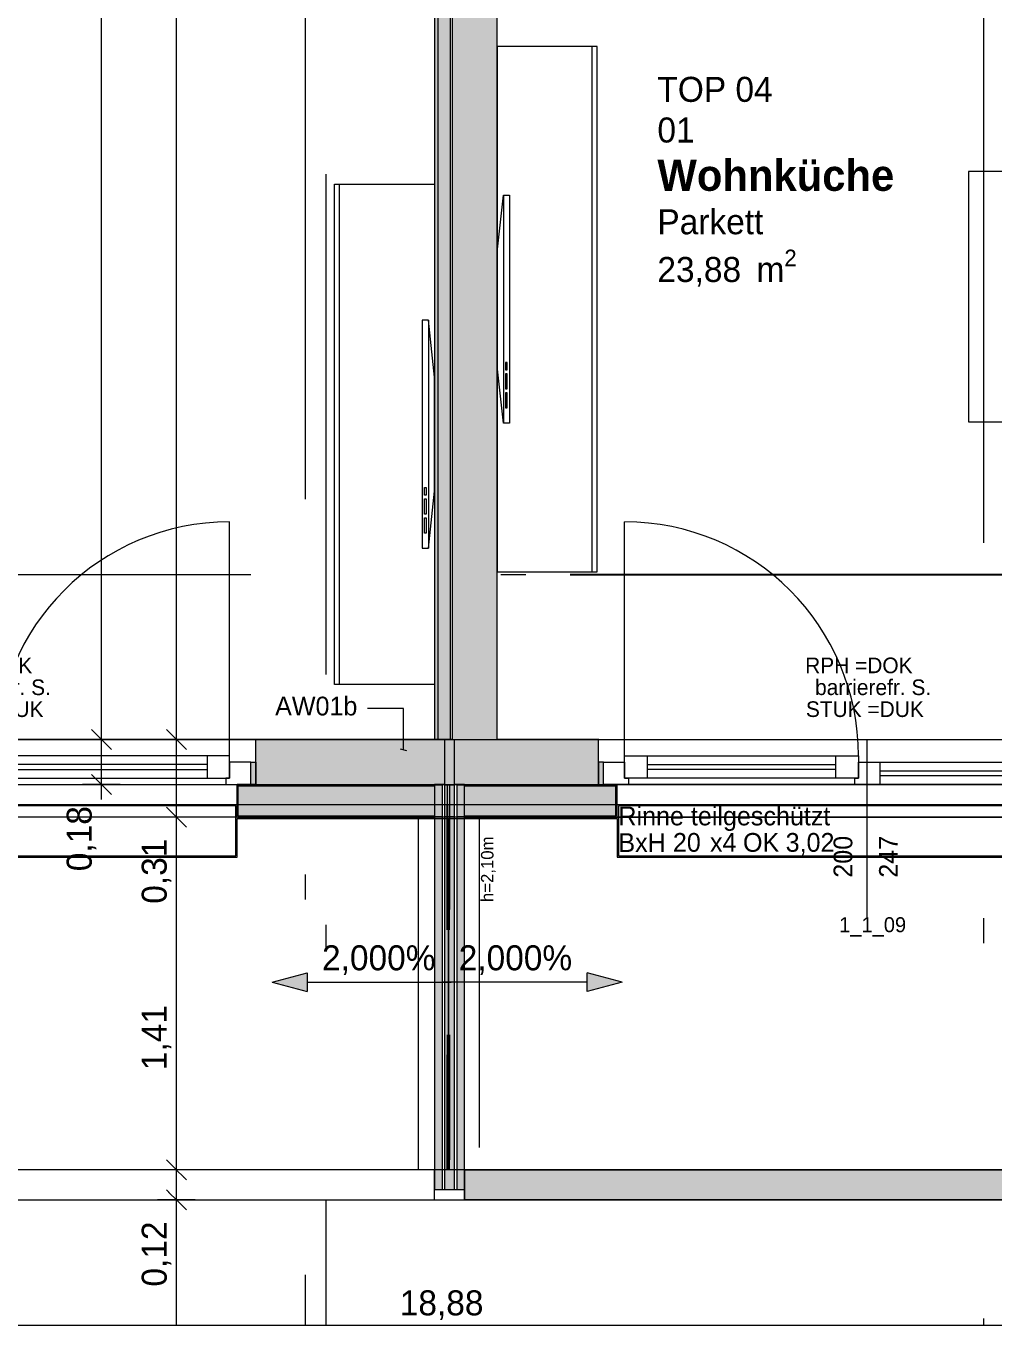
# Model space of a CAD drawing. Header units: metres. Extents: x -3 to 205, y -18 to 45.
# Drawn here: x 7.8 to 11.67, y -18 to -12.81 of the extents above; entities that cross this region are included whole.
import ezdxf

# ---------------------------------------------------------------- set-up
doc = ezdxf.new("R2010")
doc.units = ezdxf.units.M
doc.header["$MEASUREMENT"] = 0
doc.set_wipeout_variables(frame=1)
for name, pattern in [('Achse', [0.004, 0.002, -0.001, 0, -0.001]), ('Baufluchtlinie', [0.013, 0.008, -0.005]), ('Schnittlinie', [0.006, 0.003, -0.0015, 0, -0.0015]), ('Untersicht', [0.001, 0.0005, -0.0005]), ('Wipeout_Contour', [1, 0, -1])]:
    doc.linetypes.add(name, pattern=pattern)
for name, color, linetype in [('1._1.Stock PP STG1_3_000 Achsraster', 7, 'Continuous'), ('1._1.Stock PP STG1_3_110 Wand Aussen', 7, 'Continuous'), ('1._1.Stock PP STG1_3_120 Wand Innen tragend', 7, 'Continuous'), ('1._1.Stock PP STG1_3_140 Brüstung', 7, 'Continuous'), ('1._1.Stock PP STG1_3_210 Decke', 7, 'Continuous'), ('1._1.Stock PP STG1_3_220 Bodenaufbau', 7, 'Continuous'), ('1._1.Stock PP STG1_3_220 Bodenaufbau - Außen_ Gefälle', 7, 'Continuous'), ('1._1.Stock PP STG1_3_221 Bodenaufbau - Abdichtung', 7, 'Continuous'), ('1._1.Stock PP STG1_3_221 Bodenaufbau - Terrassenbelag', 7, 'Continuous'), ('1._1.Stock PP STG1_3_510 Möblierung', 7, 'Continuous'), ('1._1.Stock PP STG1_3_611 Entwässerung', 7, 'Continuous'), ('1._1.Stock PP STG1_3_810 Raum', 7, 'Continuous'), ('1._1.Stock PP STG1_3_815 Raumbegrenzung', 7, 'Continuous'), ('1._1.Stock PP STG1_3_851 Marker Schnitt', 7, 'Continuous'), ('1._1.Stock PP STG1_3_915 Allgemein Beschriftung.x', 7, 'Continuous'), ('1._1.Stock PP STG1_3_950 Polierplan Bemaßung', 7, 'Continuous'), ('1._1.Stock PP STG1_3_955 Polierplan Beschriftung', 7, 'Continuous'), ('1._1.Stock PP STG1_3_Neubau_140 Geländer transparent', 7, 'Continuous'), ('1._1.Stock PP STG1_3_Neubau_840 Baulinien', 7, 'Continuous')]:
    doc.layers.add(name, color=color, linetype=linetype)
doc.styles.add('ERSTELLTER_STIL_2', font='')
doc.styles.add('ERSTELLTER_STIL_6', font='')
doc.styles.get('ERSTELLTER_STIL_2').set_extended_font_data('Eurostile')
doc.styles.get('ERSTELLTER_STIL_6').set_extended_font_data('Eurostile', bold=True)

msp = doc.modelspace()

# ---------------------------------------------------------------- hatches: boundary and pattern name
at = {"layer": '1._1.Stock PP STG1_3_110 Wand Aussen', "linetype": 'Continuous', "lineweight": 13, "true_color": 0x3f7f02}
for points in [[(9.475, -15.66), (8.72, -15.66), (8.72, -15.75), (8.72, -15.84), (9.475, -15.84)], [(9.515, -15.66), (9.515, -15.84), (10.09, -15.84), (10.09, -15.75), (10.09, -15.66)]]:
    msp.add_hatch(color=76, dxfattribs=at).paths.add_polyline_path(points)
at = {"layer": '1._1.Stock PP STG1_3_110 Wand Aussen', "linetype": 'Continuous', "lineweight": 13, "true_color": 0xff6400}
for points in [[(8.7, -15.75), (8.7, -15.84), (8.72, -15.84), (8.72, -15.75)], [(10.11, -15.75), (10.09, -15.75), (10.09, -15.84), (10.11, -15.84)], [(9.435, -15.845), (8.65, -15.845), (8.65, -15.965), (9.435, -15.965)], [(9.555, -15.845), (9.555, -15.965), (10.16, -15.965), (10.16, -15.845)]]:
    msp.add_hatch(color=30, dxfattribs=at).paths.add_polyline_path(points)
at = {"layer": '1._1.Stock PP STG1_3_110 Wand Aussen', "linetype": 'Continuous', "lineweight": 0, "true_color": 0x373737}
for points in [[(9.435, -15.84), (8.65, -15.84), (8.65, -15.845), (9.435, -15.845)], [(9.555, -15.845), (10.16, -15.845), (10.16, -15.84), (9.555, -15.84)]]:
    msp.add_hatch(color=250, dxfattribs=at).paths.add_polyline_path(points)
at = {"layer": '1._1.Stock PP STG1_3_120 Wand Innen tragend', "linetype": 'Continuous', "lineweight": 13, "true_color": 0xfb02fe}
msp.add_hatch(color=6, dxfattribs=at).paths.add_polyline_path([(9.435, -9.045), (9.435, -15.66), (9.4475, -15.66), (9.4475, -9.045)])
at = {"layer": '1._1.Stock PP STG1_3_120 Wand Innen tragend', "linetype": 'Continuous', "lineweight": 13, "true_color": 0xffaa00}
msp.add_hatch(color=40, dxfattribs=at).paths.add_polyline_path([(9.4475, -9.045), (9.4475, -15.66), (9.4975, -15.66), (9.4975, -9.045)])
at = {"layer": '1._1.Stock PP STG1_3_120 Wand Innen tragend', "linetype": 'Continuous', "lineweight": 13, "true_color": 0x3f7f02}
msp.add_hatch(color=76, dxfattribs=at).paths.add_polyline_path([(9.505, -9.045), (9.505, -15.66), (9.685, -15.66), (9.685, -9.045)])
at = {"layer": '1._1.Stock PP STG1_3_140 Brüstung', "linetype": 'Continuous', "lineweight": 13, "true_color": 0xb85600}
for points in [[(9.515, -15.66), (9.475, -15.66), (9.475, -15.84), (9.515, -15.84)], [(9.515, -15.84), (9.475, -15.84), (9.475, -15.845), (9.515, -15.845)], [(9.515, -15.845), (9.475, -15.845), (9.475, -15.965), (9.515, -15.965)], [(9.515, -15.965), (9.475, -15.965), (9.475, -15.97), (9.515, -15.97)]]:
    msp.add_hatch(color=32, dxfattribs=at).paths.add_polyline_path(points)
at = {"layer": '1._1.Stock PP STG1_3_140 Brüstung', "linetype": 'Continuous', "lineweight": 13, "true_color": 0xff6400}
for points in [[(9.465, -15.84), (9.435, -15.84), (9.435, -15.845), (9.465, -15.845)], [(9.465, -15.845), (9.435, -15.845), (9.435, -15.965), (9.465, -15.965)], [(9.555, -15.84), (9.525, -15.84), (9.525, -15.845), (9.555, -15.845)], [(9.555, -15.845), (9.525, -15.845), (9.525, -15.965), (9.555, -15.965)], [(9.465, -15.965), (9.435, -15.965), (9.435, -15.97), (9.465, -15.97)], [(9.555, -15.965), (9.525, -15.965), (9.525, -15.97), (9.555, -15.97)]]:
    msp.add_hatch(color=30, dxfattribs=at).paths.add_polyline_path(points)
at = {"layer": '1._1.Stock PP STG1_3_950 Polierplan Bemaßung', "linetype": 'Continuous', "lineweight": 13, "true_color": 0x6c6cff}
for points in [[(8.785, -16.63), (8.925, -16.6675), (8.925, -16.5925)], [(10.185, -16.63), (10.045, -16.5925), (10.045, -16.6675)]]:
    msp.add_hatch(color=171, dxfattribs=at).paths.add_polyline_path(points)

# ---------------------------------------------------------------- linework, layer by layer
at = {"layer": '1._1.Stock PP STG1_3_000 Achsraster', "color": 5, "linetype": 'Achse', "lineweight": 0, "ltscale": 1000}
for p, q in [((9, 3), (9, -18)), ((-1.5, -15), (21, -15)), ((-1.5, -18), (21, -18))]:
    msp.add_line(p, q, dxfattribs=at)
at = {"layer": '1._1.Stock PP STG1_3_110 Wand Aussen', "color": 7, "linetype": 'Continuous', "lineweight": 13, "ltscale": 1000}
for p, q in [((8.615, -15.725), (8.615, -14.79)), ((10.195, -15.725), (10.195, -14.79)), ((8.72, -15.66), (6.57, -15.66)), ((10.09, -15.66), (12.24, -15.66)), ((11.165, -16.3713), (11.165, -15.66)), ((8.525, -15.725), (7.77, -15.725)), ((8.615, -15.725), (8.525, -15.725)), ((8.525, -15.725), (8.525, -15.815)), ((8.615, -15.815), (8.615, -15.725)), ((10.195, -15.815), (10.195, -15.725)), ((10.195, -15.725), (10.285, -15.725)), ((10.285, -15.725), (11.04, -15.725)), ((10.285, -15.725), (10.285, -15.815)), ((11.04, -15.815), (11.04, -15.725)), ((11.04, -15.725), (11.13, -15.725)), ((11.13, -15.725), (11.13, -15.815)), ((8.525, -15.76), (7.77, -15.76)), ((7.77, -15.78), (8.525, -15.78)), ((8.7, -15.75), (8.615, -15.75)), ((8.615, -15.75), (8.615, -15.815)), ((8.7, -15.84), (8.7, -15.75)), ((10.11, -15.75), (10.195, -15.75)), ((10.11, -15.84), (10.11, -15.75)), ((10.195, -15.75), (10.195, -15.815)), ((10.285, -15.76), (11.04, -15.76)), ((11.04, -15.78), (10.285, -15.78)), ((11.13, -15.815), (11.13, -15.75)), ((11.13, -15.75), (11.165, -15.75)), ((11.165, -15.75), (11.215, -15.75)), ((11.215, -15.75), (12.12, -15.75)), ((11.215, -15.75), (11.215, -15.84)), ((7.77, -15.815), (8.525, -15.815)), ((8.525, -15.815), (8.615, -15.815)), ((8.615, -15.815), (8.6, -15.815)), ((8.6, -15.815), (8.6, -15.84)), ((10.195, -15.815), (10.21, -15.815)), ((10.285, -15.815), (10.195, -15.815)), ((10.21, -15.815), (10.21, -15.84)), ((11.04, -15.815), (10.285, -15.815)), ((11.13, -15.815), (11.04, -15.815)), ((11.115, -15.84), (11.115, -15.815)), ((11.115, -15.815), (11.13, -15.815)), ((11.215, -15.785), (12.12, -15.785)), ((12.12, -15.805), (11.215, -15.805)), ((7.695, -15.84), (8.6, -15.84)), ((8.6, -15.84), (8.7, -15.84)), ((8.645, -15.845), (8.645, -15.84)), ((8.65, -15.84), (8.645, -15.84)), ((8.65, -15.84), (8.645, -15.84)), ((8.65, -15.84), (8.645, -15.84)), ((8.645, -15.845), (8.645, -15.84)), ((8.645, -15.965), (8.645, -15.845)), ((8.645, -15.965), (8.645, -15.845)), ((8.65, -15.965), (8.65, -15.84)), ((8.65, -15.845), (9.435, -15.845)), ((9.555, -15.845), (10.16, -15.845)), ((10.21, -15.84), (10.11, -15.84)), ((10.16, -15.84), (10.165, -15.84)), ((10.16, -15.965), (10.16, -15.84)), ((10.16, -15.84), (10.165, -15.84)), ((10.16, -15.84), (10.165, -15.84)), ((10.165, -15.845), (10.165, -15.84)), ((10.165, -15.845), (10.165, -15.84)), ((10.165, -15.965), (10.165, -15.845)), ((10.165, -15.965), (10.165, -15.845)), ((11.115, -15.84), (10.21, -15.84)), ((11.165, -15.84), (11.115, -15.84)), ((11.215, -15.84), (11.165, -15.84)), ((12.12, -15.84), (11.215, -15.84)), ((8.645, -15.97), (6.645, -15.97)), ((8.645, -15.97), (8.645, -15.965)), ((8.645, -15.97), (8.645, -15.965)), ((8.65, -15.97), (8.645, -15.97)), ((8.65, -15.965), (9.435, -15.965)), ((9.555, -15.965), (10.16, -15.965)), ((10.16, -15.97), (10.165, -15.97)), ((10.165, -15.97), (10.165, -15.965)), ((10.165, -15.97), (10.165, -15.965)), ((10.165, -15.97), (12.165, -15.97))]:
    msp.add_line(p, q, dxfattribs=at)
at = {"layer": '1._1.Stock PP STG1_3_110 Wand Aussen', "color": 7, "linetype": 'Continuous', "lineweight": 18, "ltscale": 1000}
for p, q in [((8.72, -15.75), (8.72, -15.66)), ((8.72, -15.75), (8.72, -15.66)), ((9.475, -15.66), (9.475, -15.84)), ((9.475, -15.66), (9.475, -15.84)), ((9.505, -15.66), (9.475, -15.66)), ((9.515, -15.84), (9.515, -15.66)), ((9.515, -15.84), (9.515, -15.66)), ((10.09, -15.75), (10.09, -15.66)), ((10.09, -15.75), (10.09, -15.66)), ((8.72, -15.84), (8.72, -15.75)), ((8.72, -15.84), (8.72, -15.75)), ((8.72, -15.84), (8.72, -15.75)), ((10.09, -15.84), (10.09, -15.75)), ((10.09, -15.84), (10.09, -15.75)), ((10.09, -15.84), (10.09, -15.75)), ((8.72, -15.84), (8.65, -15.84)), ((8.72, -15.84), (8.65, -15.84)), ((8.72, -15.84), (8.65, -15.84)), ((8.72, -15.84), (9.435, -15.84)), ((9.435, -15.84), (9.435, -15.845)), ((9.465, -15.84), (9.435, -15.84)), ((9.435, -15.84), (9.435, -15.845)), ((9.465, -15.84), (9.435, -15.84)), ((9.435, -15.845), (9.435, -15.965)), ((9.435, -15.845), (9.435, -15.965)), ((9.475, -15.84), (9.465, -15.84)), ((9.465, -15.84), (9.465, -15.845)), ((9.475, -15.84), (9.465, -15.84)), ((9.465, -15.845), (9.465, -15.965)), ((9.475, -15.84), (9.475, -15.845)), ((9.475, -15.845), (9.475, -15.965)), ((9.525, -15.84), (9.515, -15.84)), ((9.515, -15.845), (9.515, -15.84)), ((9.525, -15.84), (9.515, -15.84)), ((9.515, -15.965), (9.515, -15.845)), ((9.555, -15.84), (9.525, -15.84)), ((9.525, -15.845), (9.525, -15.84)), ((9.555, -15.84), (9.525, -15.84)), ((9.525, -15.965), (9.525, -15.845)), ((9.555, -15.845), (9.555, -15.84)), ((9.555, -15.84), (10.09, -15.84)), ((9.555, -15.845), (9.555, -15.84)), ((9.555, -15.965), (9.555, -15.845)), ((9.555, -15.965), (9.555, -15.845)), ((10.09, -15.84), (10.16, -15.84)), ((10.09, -15.84), (10.16, -15.84)), ((10.09, -15.84), (10.16, -15.84)), ((9.435, -15.965), (9.435, -15.97)), ((9.435, -15.965), (9.435, -15.97)), ((9.465, -15.965), (9.465, -15.97)), ((9.475, -15.965), (9.475, -15.97)), ((9.515, -15.97), (9.515, -15.965)), ((9.525, -15.97), (9.525, -15.965)), ((9.555, -15.97), (9.555, -15.965)), ((9.555, -15.97), (9.555, -15.965))]:
    msp.add_line(p, q, dxfattribs=at)
at = {"layer": '1._1.Stock PP STG1_3_110 Wand Aussen', "color": 7, "linetype": 'Continuous', "lineweight": 18, "ltscale": 1000, "flags": 128}
for points in [[(9.505, -15.66), (8.72, -15.66)], [(10.09, -15.66), (9.685, -15.66)]]:
    msp.add_lwpolyline(points, dxfattribs=at)
at = {"layer": '1._1.Stock PP STG1_3_110 Wand Aussen', "color": 7, "linetype": 'Continuous', "lineweight": 13, "ltscale": 1000, "flags": 128}
for points in [[(8.7, -15.75), (8.72, -15.75), (8.72, -15.84), (8.7, -15.84)], [(10.11, -15.75), (10.09, -15.75), (10.09, -15.84), (10.11, -15.84)]]:
    msp.add_lwpolyline(points, close=True, dxfattribs=at)
for points in [[(8.65, -15.97), (9.435, -15.97)], [(9.555, -15.97), (10.16, -15.97)]]:
    msp.add_lwpolyline(points, dxfattribs=at)
at = {"layer": '1._1.Stock PP STG1_3_110 Wand Aussen', "color": 7, "linetype": 'Continuous', "lineweight": 13, "ltscale": 1000}
for centre, start, end in [((8.615, -15.725), 90, 180), ((10.195, -15.725), 0, 90)]:
    msp.add_arc(centre, 0.935, start, end, dxfattribs=at)
for p in [(8.72, -15.66), (10.09, -15.66), (8.645, -15.97), (10.165, -15.97)]:
    msp.add_point(p, dxfattribs=at)
at = {"layer": '1._1.Stock PP STG1_3_120 Wand Innen tragend', "color": 7, "linetype": 'Continuous', "lineweight": 13, "ltscale": 1000}
for p, q in [((9.4475, -9.045), (9.4475, -15.66)), ((9.4975, -9.045), (9.4975, -15.66))]:
    msp.add_line(p, q, dxfattribs=at)
at = {"layer": '1._1.Stock PP STG1_3_120 Wand Innen tragend', "color": 7, "linetype": 'Continuous', "lineweight": 18, "ltscale": 1000}
msp.add_line((9.505, -9.045), (9.505, -15.66), dxfattribs=at)
at = {"layer": '1._1.Stock PP STG1_3_120 Wand Innen tragend', "color": 7, "linetype": 'Continuous', "lineweight": 13, "ltscale": 1000, "flags": 128}
for points in [[(9.435, -9.045), (9.435, -15.66)], [(9.435, -15.66), (9.4475, -15.66)], [(9.4475, -15.66), (9.4975, -15.66)], [(9.4975, -15.66), (9.505, -15.66)]]:
    msp.add_lwpolyline(points, dxfattribs=at)
at = {"layer": '1._1.Stock PP STG1_3_120 Wand Innen tragend', "color": 7, "linetype": 'Continuous', "lineweight": 18, "ltscale": 1000, "flags": 128}
msp.add_lwpolyline([(9.685, -15.66), (9.685, -9.045)], dxfattribs=at)
at = {"layer": '1._1.Stock PP STG1_3_210 Decke', "color": 7, "linetype": 'Continuous', "lineweight": 13, "ltscale": 1000, "true_color": 0xf4f4f4, "flags": 128}
msp.add_lwpolyline([(0.1305, -0.13), (0.1845, -14.87), (5.505, -14.87), (5.505, -15.84), (13.475, -15.84), (13.475, -14.87), (18.8055, -14.87), (18.8546, -0.13), (15.89, -0.13)], dxfattribs=at)
msp.add_lwpolyline([(0.1305, -0.13), (0.1845, -14.87), (5.505, -14.87), (5.505, -15.84), (13.475, -15.84), (13.475, -14.87), (18.8055, -14.87), (18.8546, -0.13), (15.89, -0.13)], dxfattribs=at)
msp.add_lwpolyline([(0.1305, -0.13), (0.1845, -14.87), (5.505, -14.87), (5.505, -15.84), (13.475, -15.84), (13.475, -14.87), (18.8055, -14.87), (18.8546, -0.13), (15.89, -0.13)], dxfattribs=at)
msp.add_lwpolyline([(5.425, -14.95), (5.425, -15.92), (13.555, -15.92), (13.555, -14.95), (15.705, -14.95), (15.705, -17.42), (3.28, -17.42), (3.28, -14.95)], close=True, dxfattribs=at)
at = {"layer": '1._1.Stock PP STG1_3_220 Bodenaufbau', "color": 7, "linetype": 'Continuous', "lineweight": 13, "ltscale": 1000, "true_color": 0xf4f4f4, "flags": 128}
msp.add_lwpolyline([(3.445, -0.31), (0.3111, -0.31), (0.3639, -14.69), (5.685, -14.69), (5.685, -15.66), (13.295, -15.66), (13.295, -14.69), (18.6261, -14.69), (18.674, -0.31), (15.505, -0.31), (15.505, -0.71), (12.78, -0.71), (12.78, -0.13), (6.2, -0.13), (6.2, -0.71), (3.445, -0.71)], close=True, dxfattribs=at)
at = {"layer": '1._1.Stock PP STG1_3_220 Bodenaufbau - Außen_ Gefälle', "color": 7, "linetype": 'Continuous', "lineweight": 13, "ltscale": 1000, "true_color": 0xf4f4f4, "flags": 128}
msp.add_lwpolyline([(3.29, -17.38), (15.695, -17.38), (15.695, -15.07), (13.605, -15.07), (13.605, -15.97), (5.375, -15.97), (5.375, -15.07), (3.29, -15.07)], close=True, dxfattribs=at)
at = {"layer": '1._1.Stock PP STG1_3_221 Bodenaufbau - Abdichtung', "color": 171, "linetype": 'Untersicht', "lineweight": 13, "ltscale": 1000, "true_color": 0x6c6cff, "flags": 128}
for points in [[(5.505, -15.84), (9.485, -15.84)], [(9.485, -15.84), (9.485, -17.42)], [(9.4852, -17.42), (9.4852, -15.84)], [(9.4948, -15.84), (9.4948, -17.42)], [(9.495, -15.84), (13.475, -15.84)], [(9.495, -17.42), (9.495, -15.84)], [(9.485, -17.42), (7.085, -17.42)], [(11.895, -17.42), (9.495, -17.42)]]:
    msp.add_lwpolyline(points, dxfattribs=at)
at = {"layer": '1._1.Stock PP STG1_3_221 Bodenaufbau - Terrassenbelag', "color": 7, "linetype": 'Continuous', "lineweight": 18, "ltscale": 1000, "flags": 128}
for points in [[(8.645, -15.975), (9.49, -15.975)], [(8.645, -16.13), (8.645, -15.975)], [(9.49, -15.975), (10.165, -15.975)], [(9.49, -17.38), (9.49, -15.975)], [(9.49, -15.975), (9.49, -17.38)], [(10.165, -15.975), (10.165, -16.13)], [(6.645, -16.13), (8.645, -16.13)], [(10.165, -16.13), (12.165, -16.13)], [(9.49, -17.38), (5.3, -17.38)], [(13.68, -17.38), (9.49, -17.38)]]:
    msp.add_lwpolyline(points, dxfattribs=at)
at = {"layer": '1._1.Stock PP STG1_3_510 Möblierung', "color": 8, "linetype": 'Continuous', "lineweight": 13, "ltscale": 1000, "true_color": 0x7e7f7f}
for p, q in [((10.065, -14.99), (10.065, -12.89)), ((9.055, -15.44), (9.055, -13.44)), ((9.71, -13.4842), (9.71, -14.3958)), ((9.41, -13.9842), (9.41, -14.8958)), ((9.725, -14.1527), (9.7187, -14.1527)), ((9.7187, -14.1527), (9.7187, -14.1831)), ((9.725, -14.1831), (9.725, -14.1527)), ((9.7187, -14.1831), (9.725, -14.1831)), ((9.725, -14.1983), (9.7187, -14.1983)), ((9.7187, -14.1983), (9.7187, -14.2591)), ((9.725, -14.2591), (9.725, -14.1983)), ((9.7187, -14.2591), (9.725, -14.2591)), ((9.725, -14.2742), (9.7187, -14.2742)), ((9.7187, -14.2742), (9.7187, -14.335)), ((9.725, -14.335), (9.725, -14.2742)), ((9.7187, -14.335), (9.725, -14.335)), ((9.395, -14.6831), (9.395, -14.6527)), ((9.395, -14.6527), (9.4013, -14.6527)), ((9.4013, -14.6831), (9.395, -14.6831)), ((9.4013, -14.6527), (9.4013, -14.6831)), ((9.395, -14.7591), (9.395, -14.6983)), ((9.395, -14.6983), (9.4013, -14.6983)), ((9.4013, -14.6983), (9.4013, -14.7591)), ((9.4013, -14.7591), (9.395, -14.7591)), ((9.395, -14.835), (9.395, -14.7742)), ((9.395, -14.7742), (9.4013, -14.7742)), ((9.4013, -14.7742), (9.4013, -14.835)), ((9.4013, -14.835), (9.395, -14.835))]:
    msp.add_line(p, q, dxfattribs=at)
at = {"layer": '1._1.Stock PP STG1_3_510 Möblierung', "color": 8, "linetype": 'Continuous', "lineweight": 13, "ltscale": 1000, "true_color": 0x7e7f7f, "flags": 128}
for points in [[(10.085, -14.99), (10.085, -12.89), (9.685, -12.89), (9.685, -14.99)], [(12.17, -14.39), (12.17, -13.39), (11.57, -13.39), (11.57, -14.39)], [(9.035, -15.44), (9.035, -13.44), (9.435, -13.44), (9.435, -15.44)], [(9.735, -13.4842), (9.735, -14.3958), (9.71, -14.3958), (9.685, -14.1679), (9.685, -13.7121), (9.71, -13.4842)], [(9.385, -13.9842), (9.385, -14.8958), (9.41, -14.8958), (9.435, -14.6679), (9.435, -14.2121), (9.41, -13.9842)]]:
    msp.add_lwpolyline(points, close=True, dxfattribs=at)
at = {"layer": '1._1.Stock PP STG1_3_611 Entwässerung', "color": 7, "linetype": 'Continuous', "lineweight": 13, "ltscale": 1000, "flags": 128}
for points in [[(6.65, -16.125), (8.64, -16.125), (8.64, -15.925), (6.65, -15.925)], [(10.17, -16.125), (12.16, -16.125), (12.16, -15.925), (10.17, -15.925)]]:
    msp.add_lwpolyline(points, close=True, dxfattribs=at)
at = {"layer": '1._1.Stock PP STG1_3_815 Raumbegrenzung', "color": 8, "linetype": 'Continuous', "lineweight": 13, "ltscale": 1000}
for p, q in [((9.37, -17.38), (9.37, -15.97)), ((9.615, -17.29), (9.615, -15.97)), ((3.32, -17.38), (15.665, -17.38))]:
    msp.add_line(p, q, dxfattribs=at)
at = {"layer": '1._1.Stock PP STG1_3_851 Marker Schnitt', "color": 7, "linetype": 'Schnittlinie', "lineweight": 13, "ltscale": 1000}
msp.add_line((8.9179, -11.7), (8.9179, -18), dxfattribs=at)
at = {"layer": '1._1.Stock PP STG1_3_915 Allgemein Beschriftung.x', "color": 7, "linetype": 'Continuous', "lineweight": 13, "ltscale": 1000}
for p, q in [((9.3104, -15.5362), (9.1673, -15.5362)), ((9.3104, -15.7001), (9.3104, -15.5362)), ((9.2979, -15.6967), (9.3229, -15.7034))]:
    msp.add_line(p, q, dxfattribs=at)
at = {"layer": '1._1.Stock PP STG1_3_950 Polierplan Bemaßung', "color": 76, "linetype": 'Continuous', "lineweight": 13, "ltscale": 1000, "true_color": 0x3f7f02}
for p, q in [((8.1025, -15.66), (8.1025, -8.955)), ((8.0625, -15.62), (8.1425, -15.7)), ((8.1775, -15.66), (8.0275, -15.66)), ((8.1025, -15.84), (8.1025, -15.66)), ((8.0625, -15.8), (8.1425, -15.88)), ((8.1775, -15.84), (8.0275, -15.84)), ((8.1025, -15.9), (8.1025, -15.84))]:
    msp.add_line(p, q, dxfattribs=at)
at = {"layer": '1._1.Stock PP STG1_3_950 Polierplan Bemaßung', "color": 6, "linetype": 'Continuous', "lineweight": 13, "ltscale": 1000, "true_color": 0xfb02fe}
for p, q in [((8.4025, -15.66), (8.4025, -9.045)), ((8.3625, -15.62), (8.4425, -15.7)), ((8.4775, -15.66), (8.3275, -15.66)), ((8.4025, -15.97), (8.4025, -15.66)), ((8.3625, -15.93), (8.4425, -16.01)), ((8.4775, -15.97), (8.3275, -15.97))]:
    msp.add_line(p, q, dxfattribs=at)
at = {"layer": '1._1.Stock PP STG1_3_950 Polierplan Bemaßung', "color": 171, "linetype": 'Continuous', "lineweight": 13, "ltscale": 1000, "true_color": 0x6c6cff}
for p, q in [((8.785, -16.63), (8.925, -16.5925)), ((8.925, -16.5925), (8.925, -16.6675)), ((10.045, -16.6675), (10.045, -16.5925)), ((10.185, -16.63), (10.045, -16.5925)), ((8.785, -16.63), (8.925, -16.6675)), ((8.925, -16.63), (8.985, -16.63)), ((8.985, -16.63), (9.5013, -16.63)), ((9.985, -16.63), (9.4687, -16.63)), ((10.045, -16.63), (9.985, -16.63)), ((10.185, -16.63), (10.045, -16.6675))]:
    msp.add_line(p, q, dxfattribs=at)
at = {"layer": '1._1.Stock PP STG1_3_950 Polierplan Bemaßung', "color": 1, "linetype": 'Continuous', "lineweight": 13, "ltscale": 1000, "true_color": 0xfb0106}
msp.add_line((0.055, -18), (18.935, -18), dxfattribs=at)
at = {"layer": '1._1.Stock PP STG1_3_Neubau_840 Baulinien', "color": 1, "linetype": 'Baufluchtlinie', "lineweight": 25, "ltscale": 1000, "true_color": 0xfb0106, "flags": 128}
msp.add_lwpolyline([(-3.0225, -14.9829), (0, -15), (18.9876, -15.0005), (23.9775, -15.0046)], dxfattribs=at)

# ---------------------------------------------------------------- texts
at = {"layer": '1._1.Stock PP STG1_3_110 Wand Aussen', "color": 7, "linetype": 'Continuous', "lineweight": 13, "attachment_point": 9, "style": 'ERSTELLTER_STIL_2'}
for s, insert, char_height in [('\\A1;{\\pqr;\\pt0;\\fEurostile|b0|i0|c0|p0;\\W1.000000;RPH =DOK}', (7.8262, -15.3958), 0.0625), ('\\A1;{\\pqr;\\pt0;\\fEurostile|b0|i0|c0|p0;\\W1.000000;RPH =DOK}', (11.3462, -15.3958), 0.0625), ('\\A1;{\\pqr;\\pt0;\\fEurostile|b0|i0|c0|p0;\\W1.000000;barrierefr. S. }', (7.9008, -15.4833), 0.0625), ('\\A1;{\\pqr;\\pt0;\\fEurostile|b0|i0|c0|p0;\\W1.000000;barrierefr. S. }', (11.4208, -15.4833), 0.0625), ('\\A1;{\\pqr;\\pt0;\\fEurostile|b0|i0|c0|p0;\\W1.000000;STUK =DUK}', (7.8712, -15.5708), 0.0625), ('\\A1;{\\pqr;\\pt0;\\fEurostile|b0|i0|c0|p0;\\W1.000000;STUK =DUK}', (11.3911, -15.5708), 0.0625), ('\\A1;{\\pqr;\\pt0;\\fEurostile|b0|i0|c0|p0;\\W1.000000;1_1_09}', (11.3204, -16.4474), 0.06)]:
    msp.add_mtext(s, dxfattribs=dict(at, insert=insert, char_height=char_height))
at = {"layer": '1._1.Stock PP STG1_3_110 Wand Aussen', "color": 7, "linetype": 'Continuous', "lineweight": 13, "char_height": 0.075, "attachment_point": 9, "rotation": 90, "style": 'ERSTELLTER_STIL_2'}
for s, insert in [('\\A1;{\\pqr;\\pt0;\\fEurostile|b0|i0|c0|p0;\\W1.000000;200}', (11.1064, -16.045)), ('\\A1;{\\pqr;\\pt0;\\fEurostile|b0|i0|c0|p0;\\W1.000000;247}', (11.2872, -16.045))]:
    msp.add_mtext(s, dxfattribs=dict(at, insert=insert))
at = {"layer": '1._1.Stock PP STG1_3_810 Raum', "color": 7, "linetype": 'Continuous', "lineweight": 13, "attachment_point": 1}
for s, insert, char_height, style in [('\\A1;{\\pql;\\pt0;\\fEurostile|b0|i0|c0|p0;\\W1.000000;TOP 04}', (10.3259, -13.0115), 0.1, 'ERSTELLTER_STIL_2'), ('\\A1;{\\pql;\\pt0;\\fEurostile|b0|i0|c0|p0;\\W1.000000;01}', (10.3259, -13.174), 0.1, 'ERSTELLTER_STIL_2'), ('\\A1;{\\pql;\\pt0;\\fEurostile|b1|i0|c0|p0;\\W1.000000;Wohnküche}', (10.3259, -13.3422), 0.125, 'ERSTELLTER_STIL_6'), ('\\A1;{\\pql;\\pt0;\\fEurostile|b0|i0|c0|p0;\\W1.000000;Parkett}', (10.3259, -13.5407), 0.1, 'ERSTELLTER_STIL_2'), ('\\A1;{\\pql;\\pt0,0.05;\\fEurostile|b0|i0|c0|p0;\\W1.000000;23,88\\fEurostile|b0|i0|c0|p0;\\W1.000000;\\A1{\\H.66x;\\S^  ;}\\fEurostile|b0|i0|c0|p0;\\W1.000000; m\\fEurostile|b0|i0|c0|p0;\\W1.000000;\\A1{\\H.66x;\\S2^  ;}}', (10.3259, -13.7022), 0.1, 'ERSTELLTER_STIL_2')]:
    msp.add_mtext(s, dxfattribs=dict(at, insert=insert, char_height=char_height, style=style))
at = {"layer": '1._1.Stock PP STG1_3_915 Allgemein Beschriftung.x', "color": 7, "linetype": 'Continuous', "lineweight": 13, "insert": (8.7974, -15.5268), "char_height": 0.075, "attachment_point": 4, "style": 'ERSTELLTER_STIL_2'}
msp.add_mtext('\\A1;{\\pql;\\fEurostile|b0|i0|c0|p0;\\W1.000000;AW01b}', dxfattribs=at)
at = {"layer": '1._1.Stock PP STG1_3_915 Allgemein Beschriftung.x', "color": 8, "linetype": 'Continuous', "lineweight": 13, "insert": (9.6205, -16.3096), "char_height": 0.05, "attachment_point": 1, "rotation": 90, "style": 'ERSTELLTER_STIL_2'}
msp.add_mtext('\\A1;{\\pql;\\fEurostile|b0|i0|c0|p0;\\W1.000000;h=2,10m}', dxfattribs=at)
at = {"layer": '1._1.Stock PP STG1_3_950 Polierplan Bemaßung', "color": 76, "linetype": 'Continuous', "lineweight": 13, "true_color": 0x3f7f02, "insert": (8.0825, -16.1864), "char_height": 0.1, "width": 0.306373, "attachment_point": 7, "rotation": 90, "style": 'ERSTELLTER_STIL_2'}
msp.add_mtext('\\A1;{\\pql;\\fEurostile|b0|i0|c0|p0;\\W1.000000;0,18}', dxfattribs=at)
at = {"layer": '1._1.Stock PP STG1_3_950 Polierplan Bemaßung', "color": 6, "linetype": 'Continuous', "lineweight": 13, "true_color": 0xfb02fe, "char_height": 0.1, "width": 0.306373, "attachment_point": 7, "rotation": 90, "style": 'ERSTELLTER_STIL_2'}
for s, insert in [('\\A1;{\\pql;\\fEurostile|b0|i0|c0|p0;\\W1.000000;0,31}', (8.3825, -16.3164)), ('\\A1;{\\pql;\\fEurostile|b0|i0|c0|p0;\\W1.000000;1,41}', (8.3825, -16.9814)), ('\\A1;{\\pql;\\fEurostile|b0|i0|c0|p0;\\W1.000000;0,12}', (8.3825, -17.8464))]:
    msp.add_mtext(s, dxfattribs=dict(at, insert=insert))
at = {"layer": '1._1.Stock PP STG1_3_950 Polierplan Bemaßung', "color": 171, "linetype": 'Continuous', "lineweight": 13, "true_color": 0x6c6cff, "char_height": 0.1, "style": 'ERSTELLTER_STIL_2'}
for s, insert, attachment_point in [('\\A1;{\\pql;\\fEurostile|b0|i0|c0|p0;\\W1.000000;2,000\\fEurostile|b0|i0|c0|p0;\\W1.000000;%}', (8.985, -16.601), 7), ('\\A1;{\\pqr;\\fEurostile|b0|i0|c0|p0;\\W1.000000;2,000\\fEurostile|b0|i0|c0|p0;\\W1.000000;%}', (9.985, -16.601), 9)]:
    msp.add_mtext(s, dxfattribs=dict(at, insert=insert, attachment_point=attachment_point))
at = {"layer": '1._1.Stock PP STG1_3_950 Polierplan Bemaßung', "color": 1, "linetype": 'Continuous', "lineweight": 13, "true_color": 0xfb0106, "insert": (9.2958, -17.98), "char_height": 0.1, "width": 0.398365, "attachment_point": 7, "rotation": 360, "style": 'ERSTELLTER_STIL_2'}
msp.add_mtext('\\A1;{\\pql;\\fEurostile|b0|i0|c0|p0;\\W1.000000;18,88}', dxfattribs=at)
at = {"layer": '1._1.Stock PP STG1_3_955 Polierplan Beschriftung', "color": 7, "linetype": 'Continuous', "lineweight": 13, "char_height": 0.075, "attachment_point": 1, "style": 'ERSTELLTER_STIL_2'}
for s, insert in [('\\A1;{\\pql;\\fEurostile|b0|i0|c0|p0;\\W1.000000;Rinne teilgeschützt\\fEurostile|b0|i0|c0|p0;\\W1.000000;  }', (10.17, -15.9281)), ('\\A1;{\\pql;\\pt0,1;\\fEurostile|b0|i0|c0|p0;\\W1.000000;BxH }', (10.17, -16.0343)), ('\\A1;{\\pql;\\pt0,1;\\fEurostile|b0|i0|c0|p0;\\W1.000000;20\\fEurostile|b0|i0|c0|p0;\\W1.000000;\\A1{\\H.66x;\\S^  ;}\\fEurostile|b0|i0|c0|p0;\\W1.000000;\\fEurostile|b0|i0|c0|p0;\\W1.000000;\\A1{\\H.66x;\\S^  ;}\\fEurostile|b0|i0|c0|p0;\\W1.000000;x\\fEurostile|b0|i0|c0|p0;\\W1.000000;\\fEurostile|b0|i0|c0|p0;\\W1.000000;\\fEurostile|b0|i0|c0|p0;\\W1.000000;\\fEurostile|b0|i0|c0|p0;\\W1.000000;\\fEurostile|b0|i0|c0|p0;\\W1.000000;4\\fEurostile|b0|i0|c0|p0;\\W1.000000;\\A1{\\H.66x;\\S^  ;}\\fEurostile|b0|i0|c0|p0;\\W1.000000;\\fEurostile|b0|i0|c0|p0;\\W1.000000;\\A1{\\H.66x;\\S^  ;}\\fEurostile|b0|i0|c0|p0;\\W1.000000;\\fEurostile|b0|i0|c0|p0;\\W1.000000;\\fEurostile|b0|i0|c0|p0;\\W1.000000;\\fEurostile|b0|i0|c0|p0;\\W1.000000;\\fEurostile|b0|i0|c0|p0;\\W1.000000;\\fEurostile|b0|i0|c0|p0;\\W1.000000;\\fEurostile|b0|i0|c0|p0;\\W1.000000;\\A1{\\H.66x;\\S^  ;}\\fEurostile|b0|i0|c0|p0;\\W1.000000;\\fEurostile|b0|i0|c0|p0;\\W1.000000;\\A1{\\H.66x;\\S^  ;}\\fEurostile|b0|i0|c0|p0;\\W1.000000;\\fEurostile|b0|i0|c0|p0;\\W1.000000;\\fEurostile|b0|i0|c0|p0;\\W1.000000;\\fEurostile|b0|i0|c0|p0;\\W1.000000;\\fEurostile|b0|i0|c0|p0;\\W1.000000;\\fEurostile|b0|i0|c0|p0;\\W1.000000;\\fEurostile|b0|i0|c0|p0;\\W1.000000;\\A1{\\H.66x;\\S^  ;}\\fEurostile|b0|i0|c0|p0;\\W1.000000;\\fEurostile|b0|i0|c0|p0;\\W1.000000;\\A1{\\H.66x;\\S^  ;}\\fEurostile|b0|i0|c0|p0;\\W1.000000;\\fEurostile|b0|i0|c0|p0;\\W1.000000;\\fEurostile|b0|i0|c0|p0;\\W1.000000;\\fEurostile|b0|i0|c0|p0;\\W1.000000;\\fEurostile|b0|i0|c0|p0;\\W1.000000;\\fEurostile|b0|i0|c0|p0;\\W1.000000;\\fEurostile|b0|i0|c0|p0;\\W1.000000;\\A1{\\H.66x;\\S^  ;}\\fEurostile|b0|i0|c0|p0;\\W1.000000;\\fEurostile|b0|i0|c0|p0;\\W1.000000;\\A1{\\H.66x;\\S^  ;}\\fEurostile|b0|i0|c0|p0;\\W1.000000;\\fEurostile|b0|i0|c0|p0;\\W1.000000;\\fEurostile|b0|i0|c0|p0;\\W1.000000;\\fEurostile|b0|i0|c0|p0;\\W1.000000;\\fEurostile|b0|i0|c0|p0;\\W1.000000;\\fEurostile|b0|i0|c0|p0;\\W1.000000;\\fEurostile|b0|i0|c0|p0;\\W1.000000;\\A1{\\H.66x;\\S^  ;}\\fEurostile|b0|i0|c0|p0;\\W1.000000;}', (10.3879, -16.0336)), ('\\A1;{\\pql;\\pt0,1;\\fEurostile|b0|i0|c0|p0;\\W1.000000; OK }', (10.6403, -16.0336)), ('\\A1;{\\pql;\\pt0,1;\\fEurostile|b0|i0|c0|p0;\\W1.000000;3,02\\fEurostile|b0|i0|c0|p0;\\W1.000000;\\A1{\\H.66x;\\S^  ;}\\fEurostile|b0|i0|c0|p0;\\W1.000000;\\fEurostile|b0|i0|c0|p0;\\W1.000000;\\A1{\\H.66x;\\S^  ;}\\fEurostile|b0|i0|c0|p0;\\W1.000000;\\fEurostile|b0|i0|c0|p0;\\W1.000000;\\fEurostile|b0|i0|c0|p0;\\W1.000000;\\fEurostile|b0|i0|c0|p0;\\W1.000000;\\fEurostile|b0|i0|c0|p0;\\W1.000000;\\fEurostile|b0|i0|c0|p0;\\W1.000000;\\fEurostile|b0|i0|c0|p0;\\W1.000000;\\A1{\\H.66x;\\S^  ;}\\fEurostile|b0|i0|c0|p0;\\W1.000000;\\fEurostile|b0|i0|c0|p0;\\W1.000000;\\A1{\\H.66x;\\S^  ;}\\fEurostile|b0|i0|c0|p0;\\W1.000000;\\fEurostile|b0|i0|c0|p0;\\W1.000000;\\fEurostile|b0|i0|c0|p0;\\W1.000000;\\fEurostile|b0|i0|c0|p0;\\W1.000000;\\fEurostile|b0|i0|c0|p0;\\W1.000000;\\fEurostile|b0|i0|c0|p0;\\W1.000000;\\fEurostile|b0|i0|c0|p0;\\W1.000000;\\A1{\\H.66x;\\S^  ;}\\fEurostile|b0|i0|c0|p0;\\W1.000000;\\fEurostile|b0|i0|c0|p0;\\W1.000000;\\A1{\\H.66x;\\S^  ;}\\fEurostile|b0|i0|c0|p0;\\W1.000000;\\fEurostile|b0|i0|c0|p0;\\W1.000000;\\fEurostile|b0|i0|c0|p0;\\W1.000000;\\fEurostile|b0|i0|c0|p0;\\W1.000000;\\fEurostile|b0|i0|c0|p0;\\W1.000000;\\fEurostile|b0|i0|c0|p0;\\W1.000000;\\fEurostile|b0|i0|c0|p0;\\W1.000000;\\A1{\\H.66x;\\S^  ;}\\fEurostile|b0|i0|c0|p0;\\W1.000000;\\fEurostile|b0|i0|c0|p0;\\W1.000000;\\fEurostile|b0|i0|c0|p0;\\W1.000000;\\fEurostile|b0|i0|c0|p0;\\W1.000000;\\fEurostile|b0|i0|c0|p0;\\W1.000000;\\fEurostile|b0|i0|c0|p0;\\W1.000000;\\fEurostile|b0|i0|c0|p0;\\W1.000000;\\fEurostile|b0|i0|c0|p0;\\W1.000000;\\fEurostile|b0|i0|c0|p0;\\W1.000000;\\fEurostile|b0|i0|c0|p0;\\W1.000000;\\fEurostile|b0|i0|c0|p0;\\W1.000000;\\fEurostile|b0|i0|c0|p0;\\W1.000000;\\fEurostile|b0|i0|c0|p0;\\W1.000000;\\fEurostile|b0|i0|c0|p0;\\W1.000000;\\fEurostile|b0|i0|c0|p0;\\W1.000000;\\fEurostile|b0|i0|c0|p0;\\W1.000000;\\fEurostile|b0|i0|c0|p0;\\W1.000000;\\fEurostile|b0|i0|c0|p0;\\W1.000000;\\fEurostile|b0|i0|c0|p0;\\W1.000000;}', (10.8387, -16.0336))]:
    msp.add_mtext(s, dxfattribs=dict(at, insert=insert))

# ---------------------------------------------------------------- next in the draw order: wipeouts: each hides what was drawn before it
at = {"color": 254, "linetype": 'Wipeout_Contour', "lineweight": 0, "ltscale": 82.499965}
msp.add_wipeout([(15.665, -17.38), (3.32, -17.38), (3.32, -17.41), (15.665, -17.41)], dxfattribs=at).dxf.layer = '1._1.Stock PP STG1_3_140 Brüstung'
at = {"color": 254, "linetype": 'Wipeout_Contour', "lineweight": 0, "ltscale": 82.899024}
msp.add_wipeout([(15.755, -17.47), (3.23, -17.47), (3.23, -17.5), (15.755, -17.5)], dxfattribs=at).dxf.layer = '1._1.Stock PP STG1_3_140 Brüstung'

# ---------------------------------------------------------------- next in the draw order: linework, layer by layer
at = {"layer": '1._1.Stock PP STG1_3_140 Brüstung', "color": 7, "linetype": 'Continuous', "lineweight": 18, "ltscale": 1000, "flags": 128}
for points in [[(15.665, -17.38), (3.32, -17.38)], [(3.23, -17.5), (15.755, -17.5)]]:
    msp.add_lwpolyline(points, dxfattribs=at)

# ---------------------------------------------------------------- next in the draw order: wipeouts: each hides what was drawn before it
at = {"color": 254, "linetype": 'Wipeout_Contour', "lineweight": 0, "ltscale": 82.598205}
msp.add_wipeout([(15.695, -17.41), (3.29, -17.41), (3.29, -17.42), (15.695, -17.42)], dxfattribs=at).dxf.layer = '1._1.Stock PP STG1_3_140 Brüstung'
at = {"color": 254, "linetype": 'Wipeout_Contour', "lineweight": 0, "ltscale": 82.819971}
msp.add_wipeout([(15.745, -17.46), (3.24, -17.46), (3.24, -17.47), (15.745, -17.47)], dxfattribs=at).dxf.layer = '1._1.Stock PP STG1_3_140 Brüstung'

# ---------------------------------------------------------------- next in the draw order: wipeouts: each hides what was drawn before it
at = {"color": 254, "linetype": 'Wipeout_Contour', "lineweight": 0, "ltscale": 82.694503}
msp.add_wipeout([(15.705, -17.42), (3.28, -17.42), (3.28, -17.46), (15.705, -17.46)], dxfattribs=at).dxf.layer = '1._1.Stock PP STG1_3_140 Brüstung'

# ---------------------------------------------------------------- next in the draw order: wipeouts: each hides what was drawn before it
at = {"color": 254, "linetype": 'Wipeout_Contour', "lineweight": 0, "ltscale": 82.620444}
msp.add_wipeout([(15.785, -17.38), (3.2, -17.38), (3.2, -17.41), (15.785, -17.41)], dxfattribs=at).dxf.layer = '1._1.Stock PP STG1_3_140 Brüstung'
at = {"color": 254, "linetype": 'Wipeout_Contour', "lineweight": 0, "ltscale": 82.929286}
msp.add_wipeout([(3.2, -17.5), (15.785, -17.5), (15.785, -17.47), (3.2, -17.47)], dxfattribs=at).dxf.layer = '1._1.Stock PP STG1_3_140 Brüstung'

# ---------------------------------------------------------------- next in the draw order: linework, layer by layer
at = {"layer": '1._1.Stock PP STG1_3_140 Brüstung', "color": 7, "linetype": 'Continuous', "lineweight": 18, "ltscale": 1000, "flags": 128}
for points in [[(15.785, -17.38), (3.2, -17.38)], [(3.2, -17.5), (15.785, -17.5)]]:
    msp.add_lwpolyline(points, dxfattribs=at)
at = {"layer": '1._1.Stock PP STG1_3_950 Polierplan Bemaßung', "color": 6, "linetype": 'Continuous', "lineweight": 13, "ltscale": 1000, "true_color": 0xfb02fe}
for p, q in [((8.4025, -17.38), (8.4025, -15.97)), ((8.4775, -17.38), (8.3275, -17.38)), ((8.4775, -17.5), (8.3275, -17.5)), ((8.4025, -18), (8.4025, -17.5))]:
    msp.add_line(p, q, dxfattribs=at)

# ---------------------------------------------------------------- next in the draw order: wipeouts: each hides what was drawn before it
at = {"color": 254, "linetype": 'Wipeout_Contour', "lineweight": 0, "ltscale": 82.68873}
msp.add_wipeout([(15.785, -17.41), (3.2, -17.41), (3.2, -17.42), (15.785, -17.42)], dxfattribs=at).dxf.layer = '1._1.Stock PP STG1_3_140 Brüstung'
at = {"color": 254, "linetype": 'Wipeout_Contour', "lineweight": 0, "ltscale": 82.86031}
msp.add_wipeout([(3.2, -17.47), (15.785, -17.47), (15.785, -17.46), (3.2, -17.46)], dxfattribs=at).dxf.layer = '1._1.Stock PP STG1_3_140 Brüstung'

# ---------------------------------------------------------------- next in the draw order: wipeouts: each hides what was drawn before it
at = {"color": 254, "linetype": 'Wipeout_Contour', "lineweight": 0, "ltscale": 82.77498}
msp.add_wipeout([(3.2, -17.46), (15.785, -17.46), (15.785, -17.42), (3.2, -17.42)], dxfattribs=at).dxf.layer = '1._1.Stock PP STG1_3_140 Brüstung'

# ---------------------------------------------------------------- next in the draw order: hatches: boundary and pattern name
at = {"layer": '1._1.Stock PP STG1_3_140 Brüstung', "linetype": 'Continuous', "lineweight": 13, "true_color": 0xff6400}
for points in [[(9.435, -15.97), (9.435, -17.46), (9.465, -17.46), (9.465, -15.97)], [(9.555, -17.46), (9.555, -15.97), (9.525, -15.97), (9.525, -17.46)]]:
    msp.add_hatch(color=30, dxfattribs=at).paths.add_polyline_path(points)
at = {"layer": '1._1.Stock PP STG1_3_140 Brüstung', "linetype": 'Continuous', "lineweight": 13, "true_color": 0xb85600}
msp.add_hatch(color=32, dxfattribs=at).paths.add_polyline_path([(9.515, -17.46), (9.515, -15.97), (9.475, -15.97), (9.475, -17.46)])
at = {"layer": '1._1.Stock PP STG1_3_Neubau_140 Geländer transparent', "linetype": 'Continuous', "lineweight": 0, "true_color": 0xffffff}
for points in [[(15.785, -15.97), (15.665, -15.97), (15.665, -17.38), (9.555, -17.38), (9.555, -17.5), (15.785, -17.5)], [(15.7846, -15.9704), (15.6654, -15.9704), (15.6654, -17.3804), (9.5554, -17.3804), (9.5554, -17.4996), (15.7846, -17.4996)], [(15.7846, -15.9704), (15.6654, -15.9704), (15.6654, -17.3804), (9.5554, -17.3804), (9.5554, -17.4996), (15.7846, -17.4996)]]:
    msp.add_hatch(color=7, dxfattribs=at).paths.add_polyline_path(points)

# ---------------------------------------------------------------- next in the draw order: linework, layer by layer
at = {"layer": '1._1.Stock PP STG1_3_140 Brüstung', "color": 7, "linetype": 'Continuous', "lineweight": 18, "ltscale": 1000}
for p, q in [((9.465, -15.97), (9.465, -17.46)), ((9.475, -15.97), (9.475, -17.46)), ((9.515, -17.46), (9.515, -15.97)), ((9.525, -17.46), (9.525, -15.97))]:
    msp.add_line(p, q, dxfattribs=at)
at = {"layer": '1._1.Stock PP STG1_3_140 Brüstung', "color": 7, "linetype": 'Continuous', "lineweight": 18, "ltscale": 1000, "flags": 128}
for points in [[(9.435, -15.97), (9.435, -17.46)], [(9.555, -17.46), (9.555, -15.97)], [(9.465, -17.46), (9.435, -17.46)], [(9.475, -17.46), (9.465, -17.46)], [(9.515, -17.46), (9.475, -17.46)], [(9.525, -17.46), (9.515, -17.46)], [(9.555, -17.46), (9.525, -17.46)]]:
    msp.add_lwpolyline(points, dxfattribs=at)
at = {"layer": '1._1.Stock PP STG1_3_851 Marker Schnitt', "color": 7, "linetype": 'Schnittlinie', "lineweight": 13, "ltscale": 1000}
msp.add_line((11.63, -5.7741), (11.63, -18), dxfattribs=at)
at = {"layer": '1._1.Stock PP STG1_3_950 Polierplan Bemaßung', "color": 6, "linetype": 'Continuous', "lineweight": 13, "ltscale": 1000, "true_color": 0xfb02fe}
for p, q in [((8.3625, -17.34), (8.4425, -17.42)), ((8.4025, -17.5), (8.4025, -17.38)), ((8.3625, -17.46), (8.4425, -17.54))]:
    msp.add_line(p, q, dxfattribs=at)
at = {"layer": '1._1.Stock PP STG1_3_Neubau_140 Geländer transparent', "color": 7, "linetype": 'Continuous', "lineweight": 13, "ltscale": 1000, "flags": 128}
for points in [[(3.2, -15.97), (3.2, -17.5), (9.435, -17.5), (9.435, -17.38), (3.32, -17.38), (3.32, -15.97)], [(15.785, -15.97), (15.785, -17.5), (9.555, -17.5), (9.555, -17.38), (15.665, -17.38), (15.665, -15.97)], [(15.7846, -15.9704), (15.7846, -17.4996), (9.5554, -17.4996), (9.5554, -17.3804), (15.6654, -17.3804), (15.6654, -15.9704)], [(15.7846, -15.9704), (15.7846, -17.4996), (9.5554, -17.4996), (9.5554, -17.3804), (15.6654, -17.3804), (15.6654, -15.9704)]]:
    msp.add_lwpolyline(points, close=True, dxfattribs=at)

doc.saveas('drawing.dxf')
